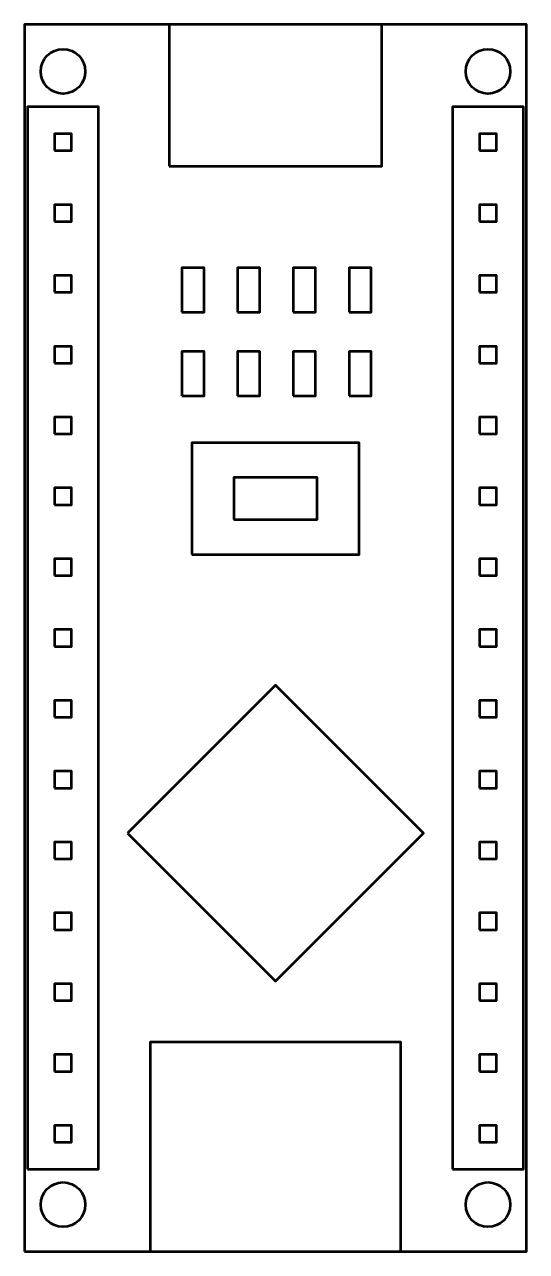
# Model space of a CAD drawing. Header units: centimetres. Extents: x -23.1 to 23.1, y -2.2 to 14.1.
# Drawn here: x -0.9 to 0.9, y -2.2 to 2.2 of the extents above; entities that cross this region are included whole.
import ezdxf

# ---------------------------------------------------------------- set-up
doc = ezdxf.new("R2010")
doc.units = ezdxf.units.CM
doc.header["$MEASUREMENT"] = 0
doc.layers.add('Layer 1', color=7, linetype='Continuous')

msp = doc.modelspace()

# ---------------------------------------------------------------- linework, layer by layer
at = {"layer": 'Layer 1', "lineweight": 53}
for points in [[(-0.9, -2.2), (0.9, -2.2), (0.9, 2.2), (-0.9, 2.2), (-0.9, -2.2)], [(-0.381, 1.692), (0.381, 1.692), (0.381, 2.2), (-0.381, 2.2), (-0.381, 1.692)], [(-0.889, -1.90503), (-0.635, -1.90503), (-0.635, 1.90497), (-0.889, 1.90497), (-0.889, -1.90503)], [(0.635, -1.90503), (0.889, -1.90503), (0.889, 1.90497), (0.635, 1.90497), (0.635, -1.90503)], [(-0.792, 1.74797), (-0.732, 1.74797), (-0.732, 1.80797), (-0.792, 1.80797), (-0.792, 1.74797)], [(0.732, 1.74797), (0.792, 1.74797), (0.792, 1.80797), (0.732, 1.80797), (0.732, 1.74797)], [(-0.792, 1.49397), (-0.732, 1.49397), (-0.732, 1.55397), (-0.792, 1.55397), (-0.792, 1.49397)], [(0.732, 1.49397), (0.792, 1.49397), (0.792, 1.55397), (0.732, 1.55397), (0.732, 1.49397)], [(-0.33639, 1.16799), (-0.25639, 1.16799), (-0.25639, 1.32799), (-0.33639, 1.32799), (-0.33639, 1.16799)], [(-0.13639, 1.16799), (-0.05639, 1.16799), (-0.05639, 1.32799), (-0.13639, 1.32799), (-0.13639, 1.16799)], [(0.06361, 1.16799), (0.14361, 1.16799), (0.14361, 1.32799), (0.06361, 1.32799), (0.06361, 1.16799)], [(0.26361, 1.16799), (0.34361, 1.16799), (0.34361, 1.32799), (0.26361, 1.32799), (0.26361, 1.16799)], [(-0.792, 1.23997), (-0.732, 1.23997), (-0.732, 1.29997), (-0.792, 1.29997), (-0.792, 1.23997)], [(0.732, 1.23997), (0.792, 1.23997), (0.792, 1.29997), (0.732, 1.29997), (0.732, 1.23997)], [(-0.792, 0.98597), (-0.732, 0.98597), (-0.732, 1.04597), (-0.792, 1.04597), (-0.792, 0.98597)], [(-0.33639, 0.86799), (-0.25639, 0.86799), (-0.25639, 1.02799), (-0.33639, 1.02799), (-0.33639, 0.86799)], [(-0.13639, 0.86799), (-0.05639, 0.86799), (-0.05639, 1.02799), (-0.13639, 1.02799), (-0.13639, 0.86799)], [(0.06361, 0.86799), (0.14361, 0.86799), (0.14361, 1.02799), (0.06361, 1.02799), (0.06361, 0.86799)], [(0.26361, 0.86799), (0.34361, 0.86799), (0.34361, 1.02799), (0.26361, 1.02799), (0.26361, 0.86799)], [(0.732, 0.98597), (0.792, 0.98597), (0.792, 1.04597), (0.732, 1.04597), (0.732, 0.98597)], [(-0.792, 0.73197), (-0.732, 0.73197), (-0.732, 0.79197), (-0.792, 0.79197), (-0.792, 0.73197)], [(0.732, 0.73197), (0.792, 0.73197), (0.792, 0.79197), (0.732, 0.79197), (0.732, 0.73197)], [(-0.3, 0.3), (0.3, 0.3), (0.3, 0.7), (-0.3, 0.7), (-0.3, 0.3)], [(-0.15, 0.425), (0.15, 0.425), (0.15, 0.575), (-0.15, 0.575), (-0.15, 0.425)], [(-0.792, 0.47797), (-0.732, 0.47797), (-0.732, 0.53797), (-0.792, 0.53797), (-0.792, 0.47797)], [(0.732, 0.47797), (0.792, 0.47797), (0.792, 0.53797), (0.732, 0.53797), (0.732, 0.47797)], [(-0.792, 0.22397), (-0.732, 0.22397), (-0.732, 0.28397), (-0.792, 0.28397), (-0.792, 0.22397)], [(0.732, 0.22397), (0.792, 0.22397), (0.792, 0.28397), (0.732, 0.28397), (0.732, 0.22397)], [(-0.792, -0.03003), (-0.732, -0.03003), (-0.732, 0.02997), (-0.792, 0.02997), (-0.792, -0.03003)], [(0.732, -0.03003), (0.792, -0.03003), (0.792, 0.02997), (0.732, 0.02997), (0.732, -0.03003)], [(-0.792, -0.28403), (-0.732, -0.28403), (-0.732, -0.22403), (-0.792, -0.22403), (-0.792, -0.28403)], [(0.732, -0.28403), (0.792, -0.28403), (0.792, -0.22403), (0.732, -0.22403), (0.732, -0.28403)], [(-0.792, -0.53803), (-0.732, -0.53803), (-0.732, -0.47803), (-0.792, -0.47803), (-0.792, -0.53803)], [(0.732, -0.53803), (0.792, -0.53803), (0.792, -0.47803), (0.732, -0.47803), (0.732, -0.53803)], [(-0.792, -0.79203), (-0.732, -0.79203), (-0.732, -0.73203), (-0.792, -0.73203), (-0.792, -0.79203)], [(0.732, -0.79203), (0.792, -0.79203), (0.792, -0.73203), (0.732, -0.73203), (0.732, -0.79203)], [(-0.792, -1.04603), (-0.732, -1.04603), (-0.732, -0.98603), (-0.792, -0.98603), (-0.792, -1.04603)], [(0.732, -1.04603), (0.792, -1.04603), (0.792, -0.98603), (0.732, -0.98603), (0.732, -1.04603)], [(-0.792, -1.30003), (-0.732, -1.30003), (-0.732, -1.24003), (-0.792, -1.24003), (-0.792, -1.30003)], [(0.732, -1.30003), (0.792, -1.30003), (0.792, -1.24003), (0.732, -1.24003), (0.732, -1.30003)], [(-0.45, -2.2), (0.45, -2.2), (0.45, -1.45), (-0.45, -1.45), (-0.45, -2.2)], [(-0.792, -1.55403), (-0.732, -1.55403), (-0.732, -1.49403), (-0.792, -1.49403), (-0.792, -1.55403)], [(0.732, -1.55403), (0.792, -1.55403), (0.792, -1.49403), (0.732, -1.49403), (0.732, -1.55403)], [(-0.792, -1.80803), (-0.732, -1.80803), (-0.732, -1.74803), (-0.792, -1.74803), (-0.792, -1.80803)], [(0.732, -1.80803), (0.792, -1.80803), (0.792, -1.74803), (0.732, -1.74803), (0.732, -1.80803)]]:
    msp.add_lwpolyline(points, close=True, dxfattribs=at)
for centre in [(-0.762, 2.03197), (0.762, 2.03197), (-0.762, -2.03203), (0.762, -2.03203)]:
    msp.add_ellipse(centre, major_axis=(0, 0.08), ratio=1, dxfattribs=at)
msp.add_open_spline([(-0.53033, -0.7), (-0.53033, -0.7), (0, -0.16967), (0, -0.16967), (0, -0.16967), (0, -0.16967), (0.53033, -0.7), (0.53033, -0.7), (0.53033, -0.7), (0.53033, -0.7), (0, -1.23033), (0, -1.23033), (0, -1.23033), (0, -1.23033), (-0.53033, -0.7), (-0.53033, -0.7)], degree=3, knots=[0, 0, 0, 0, 0.2, 0.2, 0.2, 0.2, 0.4, 0.4, 0.4, 0.4, 0.6, 0.6, 0.6, 0.6, 1, 1, 1, 1], dxfattribs=at)

doc.saveas('drawing.dxf')
